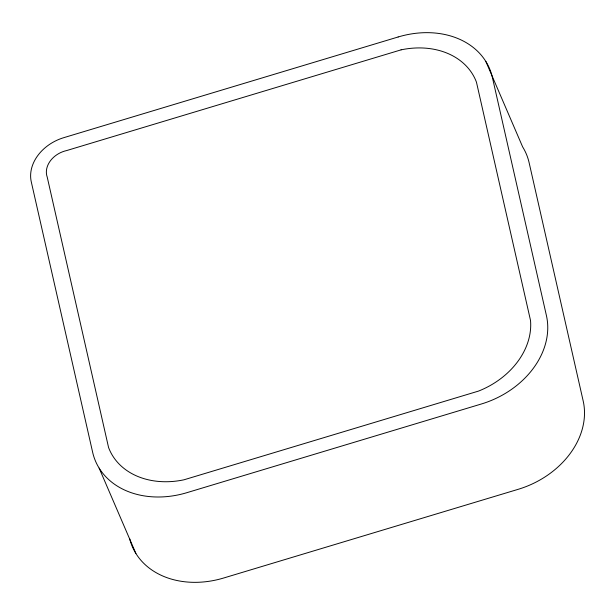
<?xml version="1.0" encoding="UTF-8"?>
<svg xmlns="http://www.w3.org/2000/svg" width="615" height="615" viewBox="0 0 615 615"><rect width="100%" height="100%" fill="white"/><g stroke="black" fill="none" stroke-linecap="round" stroke-linejoin="round"><path stroke-width="0.92" d="M485.881 61.538L522.635 146.877A83.479 65.597 -23.3 0 1 529.131 162.729L583.181 400.957A83.479 65.597 -23.3 0 1 518.176 489.317L223.614 578.023A83.479 65.597 -23.3 0 1 129.611 538.54M99.138 468.123L135.892 553.462M398.151 36.977L63.783 137.668A41.735 32.803 -23.3 0 0 31.28 181.848L92.642 452.271A83.479 65.597 -23.3 0 0 186.86 492.684L481.422 403.978A83.479 65.597 -23.3 0 0 546.428 315.61L492.377 77.382A83.479 65.597 -23.3 0 0 398.151 36.977M401.08 49.853L66.704 150.544A22.955 18.043 -23.3 0 0 47.209 177.059L108.563 447.482A75.13 59.04 -23.3 0 0 183.939 479.808L478.501 391.094A75.13 59.04 -23.3 0 0 530.507 320.407L476.456 82.179A75.13 59.04 -23.3 0 0 401.08 49.853"/></g></svg>
